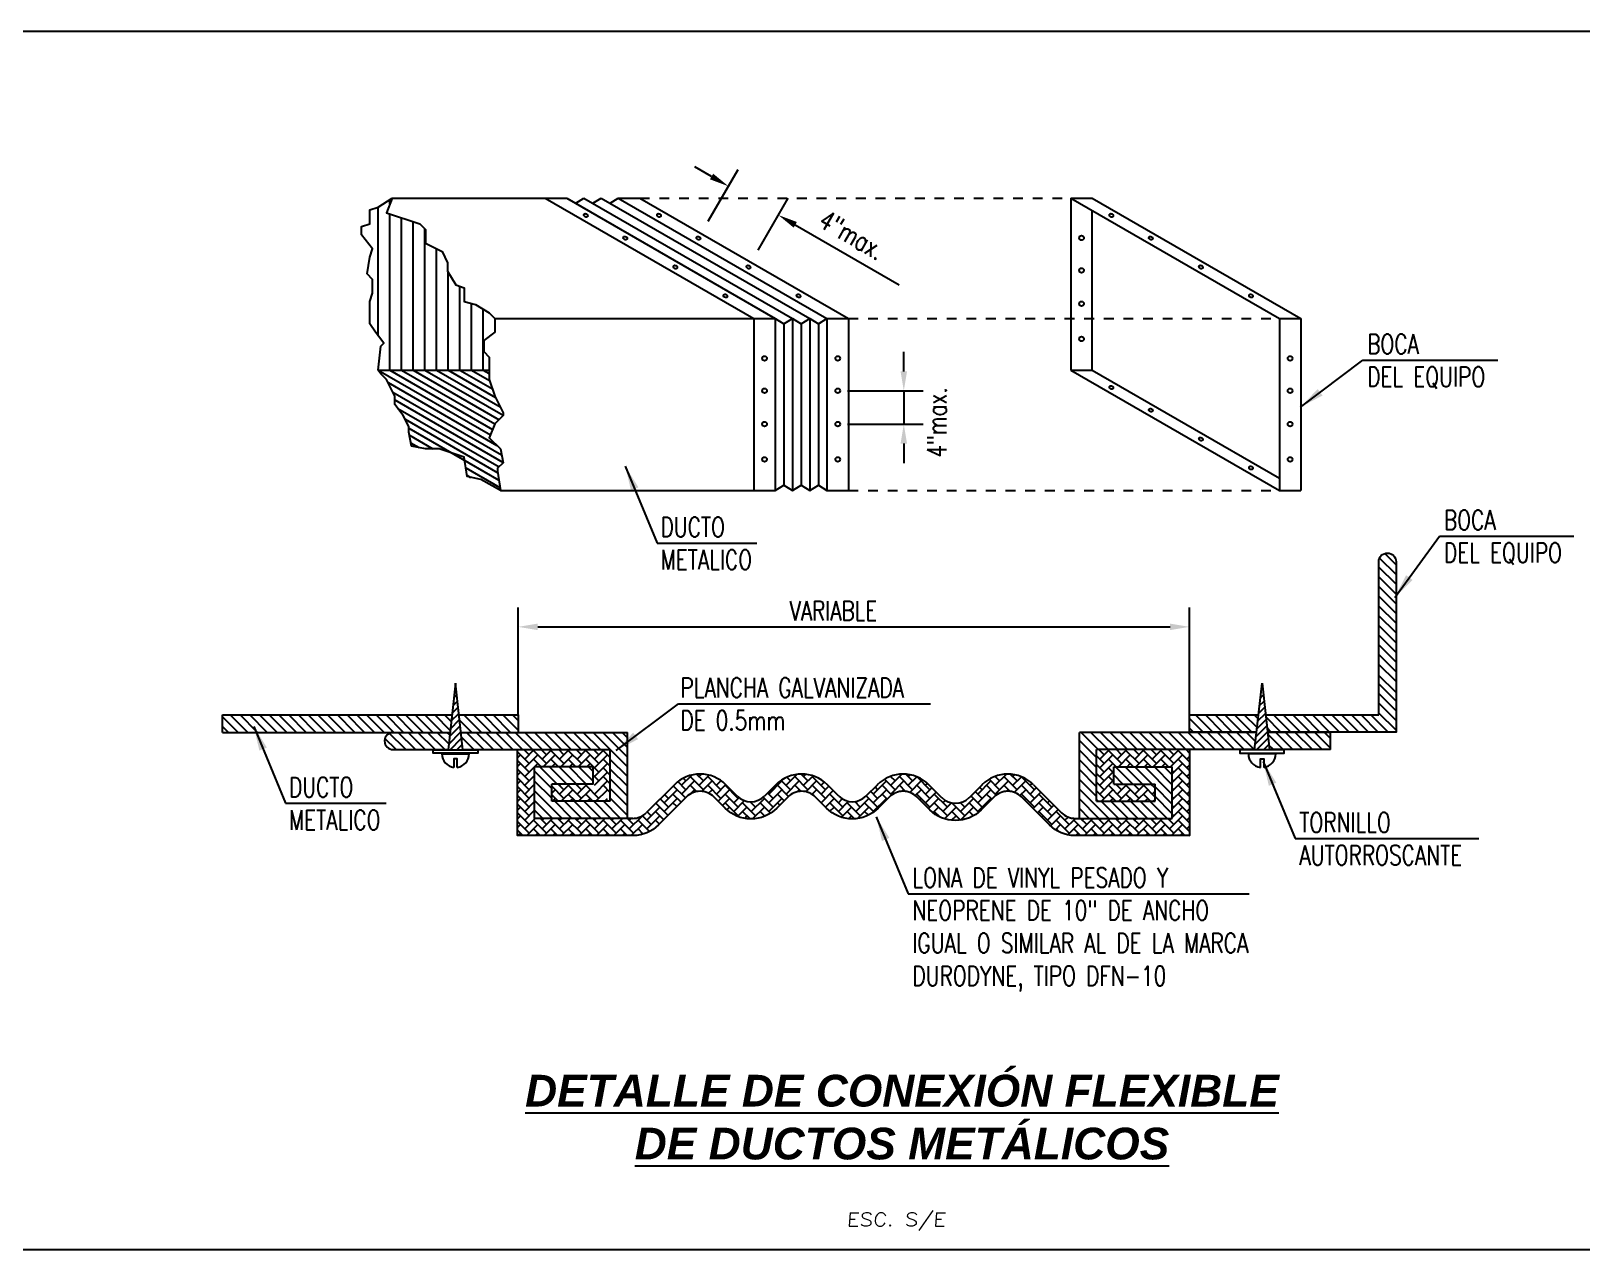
# Model space of a CAD drawing. Header units: millimetres. Extents: x 226473.3 to 226526.2, y 8187907.9 to 8187996.4.
# Drawn here: x 226498.65 to 226514.44, y 8187917.73 to 8187930.14 of the extents above; entities that cross this region are included whole.
import ezdxf

# ---------------------------------------------------------------- set-up
doc = ezdxf.new("R2010")
doc.units = ezdxf.units.MM
doc.linetypes.add('DOT2', pattern=[0.125, 0, -0.125])
doc.layers.get('0').update_dxf_attribs({"color": 250})
for name, color, linetype in [('L-03_EQUIP-ACCES', 160, 'Continuous'), ('L-04_EQ-MED-CONT', 191, 'Continuous'), ('L-06_EQ-FIN-CONT', 141, 'Continuous'), ('L12 Texto', 12, 'Continuous'), ('L3 Equipos y Ductos', 160, 'Continuous'), ('L4 Linea mediana', 191, 'Continuous'), ('L6 Linea fina', 141, 'Continuous'), ('TX-03_PRINC', 150, 'Continuous')]:
    doc.layers.add(name, color=color, linetype=linetype)
doc.styles.add('100-NOTAS', font='romans.shx', dxfattribs={"height": 0.2})
doc.styles.add('LEROY80', font='ROMANS.shx', dxfattribs={"oblique": 15})
doc.styles.add('M9_NUM-LAM', font='', dxfattribs={"height": 0.35})
doc.styles.add('P-R', font='romans.shx', dxfattribs={"width": 1.2, "oblique": 5, "height": 0.2})
doc.styles.get('M9_NUM-LAM').set_extended_font_data('Zurich UBlkEx BT')
doc.dimstyles.new('C_ARQ2', dxfattribs={"dimscale": 50, "dimtxt": 0.002, "dimasz": 0.002, "dimexe": 0.001, "dimexo": 0.0015, "dimgap": 0.0007, "dimtad": 1, "dimzin": 4, "dimdsep": 46, "dimtxsty": 'LEROY80', "dimcen": 0.0015, "dimclrd": 256, "dimclre": 256, "dimclrt": 256, "dimadec": 0, "dimazin": 0, "dimtfac": 1, "dimtix": 1, "dimtmove": 0, "dimatfit": 3, "dimfxl": 1, "dimtolj": 1, "dimtzin": 0, "dimarcsym": 0})

# ---------------------------------------------------------------- blocks, each defined once
blk = doc.blocks.new('*X16')
at = {"color": 0}
for p, q in [((34.6878, 8.2138), (34.6269, 8.2747)), ((34.6269, 8.2433), (34.6426, 8.259)), ((34.6878, 8.1685), (34.6269, 8.2294)), ((34.6878, 8.259), (34.6606, 8.2862)), ((34.6652, 8.2364), (34.715, 8.2862)), ((34.6652, 8.2816), (34.6698, 8.2862)), ((34.6652, 8.1911), (34.7331, 8.259)), ((34.7783, 8.2138), (34.7105, 8.2816)), ((34.75, 8.1968), (34.7105, 8.2364)), ((34.7783, 8.259), (34.7512, 8.2862)), ((34.7557, 8.2364), (34.8055, 8.2862)), ((34.7557, 8.2816), (34.7603, 8.2862)), ((34.7614, 8.1968), (34.8236, 8.259)), ((34.8688, 8.2138), (34.801, 8.2816)), ((34.8405, 8.1968), (34.801, 8.2364)), ((34.8688, 8.259), (34.8417, 8.2862)), ((34.8462, 8.2364), (34.896, 8.2862)), ((34.8462, 8.2816), (34.8508, 8.2862)), ((34.8519, 8.1968), (34.9141, 8.259)), ((34.9594, 8.2138), (34.8915, 8.2816)), ((34.931, 8.1968), (34.8915, 8.2364)), ((34.9594, 8.259), (34.9322, 8.2862)), ((34.9367, 8.2364), (34.9865, 8.2862)), ((34.9367, 8.2816), (34.9413, 8.2862)), ((34.9424, 8.1968), (35.0046, 8.259)), ((35.0499, 8.2138), (34.982, 8.2816)), ((35.0499, 8.1685), (34.982, 8.2364)), ((35.0499, 8.259), (35.0227, 8.2862)), ((35.0272, 8.2364), (35.0771, 8.2862)), ((35.0272, 8.2816), (35.0318, 8.2862)), ((35.0272, 8.1911), (35.0951, 8.259)), ((35.1095, 8.2446), (35.0725, 8.2816)), ((35.1095, 8.1994), (35.0725, 8.2364)), ((37.6746, 8.2138), (37.6352, 8.2532)), ((37.6746, 8.259), (37.6475, 8.2862)), ((37.652, 8.2816), (37.6566, 8.2862)), ((37.652, 8.2364), (37.7018, 8.2862)), ((37.652, 8.1911), (37.7199, 8.259)), ((37.7652, 8.2138), (37.6973, 8.2816)), ((37.7368, 8.1968), (37.6973, 8.2364)), ((37.7652, 8.259), (37.738, 8.2862)), ((37.7425, 8.2816), (37.7471, 8.2862)), ((37.7425, 8.2364), (37.7923, 8.2862)), ((37.7482, 8.1968), (37.8104, 8.259)), ((37.8557, 8.2138), (37.7878, 8.2816)), ((37.8273, 8.1968), (37.7878, 8.2364)), ((37.8557, 8.259), (37.8285, 8.2862)), ((37.833, 8.2816), (37.8376, 8.2862)), ((37.833, 8.2364), (37.8829, 8.2862)), ((37.8387, 8.1968), (37.9009, 8.259)), ((37.9462, 8.2138), (37.8783, 8.2816)), ((37.9179, 8.1968), (37.8783, 8.2364)), ((37.9462, 8.259), (37.919, 8.2862)), ((37.9236, 8.2816), (37.9281, 8.2862)), ((37.9236, 8.2364), (37.9734, 8.2862)), ((37.9292, 8.1968), (37.9914, 8.259)), ((38.0367, 8.2138), (37.9688, 8.2816)), ((38.0084, 8.1968), (37.9688, 8.2364)), ((38.0367, 8.259), (38.0095, 8.2862)), ((38.0141, 8.2816), (38.0186, 8.2862)), ((38.0141, 8.2364), (38.0639, 8.2862)), ((38.0198, 8.1968), (38.0819, 8.259)), ((38.1178, 8.2232), (38.0593, 8.2816)), ((38.1178, 8.1779), (38.0593, 8.2364)), ((38.1178, 8.2684), (38.1, 8.2862)), ((38.1046, 8.2816), (38.1091, 8.2862)), ((38.1046, 8.2364), (38.1178, 8.2496)), ((34.6269, 8.1981), (34.6426, 8.2138)), ((34.6878, 8.1232), (34.6269, 8.1842)), ((34.6269, 8.1528), (34.6426, 8.1685)), ((34.6878, 8.078), (34.6269, 8.1389)), ((34.6652, 8.1459), (34.7331, 8.2138)), ((34.6652, 8.1006), (34.7163, 8.1517)), ((34.7163, 8.1853), (34.7105, 8.1911)), ((34.7163, 8.1401), (34.7105, 8.1459)), ((34.8067, 8.1968), (34.8236, 8.2138)), ((34.8972, 8.1968), (34.9141, 8.2138)), ((34.9877, 8.1968), (35.0046, 8.2138)), ((35.0499, 8.1232), (35.0201, 8.153)), ((35.0272, 8.1459), (35.0951, 8.2138)), ((35.0272, 8.1006), (35.0951, 8.1685)), ((35.1095, 8.1541), (35.0725, 8.1911)), ((35.1095, 8.1089), (35.0725, 8.1459)), ((35.4798, 8.1006), (35.5334, 8.1542)), ((35.5024, 8.1232), (35.4882, 8.1374)), ((35.5929, 8.078), (35.525, 8.1459)), ((35.5929, 8.1232), (35.5579, 8.1582)), ((35.5703, 8.1459), (35.5834, 8.159)), ((35.5703, 8.1006), (35.623, 8.1533)), ((35.6834, 8.078), (35.6156, 8.1459)), ((36.0228, 8.1006), (36.0799, 8.1577)), ((36.0455, 8.1232), (36.0261, 8.1426)), ((36.136, 8.078), (36.0681, 8.1459)), ((36.136, 8.1232), (36.1001, 8.1591)), ((36.1134, 8.1459), (36.1253, 8.1578)), ((36.1134, 8.1006), (36.1624, 8.1497)), ((36.2265, 8.078), (36.1586, 8.1459)), ((36.5885, 8.1232), (36.5645, 8.1473)), ((36.5659, 8.1006), (36.6243, 8.159)), ((36.5659, 8.1459), (36.5689, 8.1489)), ((36.679, 8.078), (36.6112, 8.1459)), ((36.679, 8.1232), (36.6436, 8.1586)), ((36.6564, 8.1459), (36.6662, 8.1557)), ((36.6564, 8.1006), (36.7012, 8.1454)), ((36.7696, 8.078), (36.7028, 8.1447)), ((37.1316, 8.1232), (37.1077, 8.1471)), ((37.109, 8.1006), (37.1673, 8.159)), ((37.109, 8.1459), (37.1117, 8.1486)), ((37.2221, 8.078), (37.1542, 8.1459)), ((37.2221, 8.1232), (37.1867, 8.1587)), ((37.1995, 8.1459), (37.2094, 8.1558)), ((37.1995, 8.1006), (37.2444, 8.1455)), ((37.3126, 8.078), (37.2455, 8.1451)), ((37.6746, 8.1685), (37.6352, 8.208)), ((37.6746, 8.1232), (37.6352, 8.1627)), ((37.652, 8.1459), (37.7199, 8.2138)), ((37.652, 8.1006), (37.7199, 8.1685)), ((37.7245, 8.1639), (37.6973, 8.1911)), ((37.7245, 8.1186), (37.6973, 8.1459)), ((37.7935, 8.1968), (37.8104, 8.2138)), ((37.884, 8.1968), (37.9009, 8.2138)), ((37.9745, 8.1968), (37.9914, 8.2138)), ((38.0284, 8.1602), (38.0819, 8.2138)), ((38.0367, 8.1685), (38.0284, 8.1768)), ((38.0284, 8.115), (38.0819, 8.1685)), ((38.1178, 8.1326), (38.0593, 8.1911)), ((38.1178, 8.0874), (38.0593, 8.1459)), ((38.1046, 8.1911), (38.1178, 8.2043)), ((38.1046, 8.1459), (38.1178, 8.1591)), ((34.6269, 8.1076), (34.6426, 8.1232)), ((34.6878, 8.0327), (34.6269, 8.0937)), ((34.6269, 8.0623), (34.6426, 8.078)), ((34.6652, 8.0554), (34.7163, 8.1064)), ((34.6652, 8.0101), (34.7163, 8.0612)), ((34.7163, 8.0948), (34.7105, 8.1006)), ((34.7163, 8.0496), (34.7105, 8.0554)), ((34.8056, 8.1053), (34.8078, 8.1074)), ((34.8688, 8.0327), (34.8056, 8.0959)), ((34.8056, 8.06), (34.8236, 8.078)), ((34.8688, 8.078), (34.8394, 8.1074)), ((34.8462, 8.0554), (34.8983, 8.1074)), ((34.8462, 8.1006), (34.853, 8.1074)), ((34.8542, 8.0181), (34.9141, 8.078)), ((34.9594, 8.0327), (34.8915, 8.1006)), ((34.9288, 8.0181), (34.8915, 8.0554)), ((34.9594, 8.078), (34.9299, 8.1074)), ((34.9367, 8.0554), (34.9888, 8.1074)), ((34.9367, 8.1006), (34.9436, 8.1074)), ((34.9447, 8.0181), (35.0046, 8.078)), ((35.0499, 8.0327), (34.982, 8.1006)), ((35.0193, 8.0181), (34.982, 8.0554)), ((35.0272, 8.0554), (35.0951, 8.1232)), ((35.0352, 8.0181), (35.0951, 8.078)), ((35.1095, 8.0636), (35.0725, 8.1006)), ((35.3893, 8.0101), (35.4572, 8.078)), ((35.4775, 8.0124), (35.4345, 8.0554)), ((35.5001, 8.035), (35.4369, 8.0982)), ((35.5024, 8.078), (35.4607, 8.1197)), ((35.4798, 8.0554), (35.5477, 8.1232)), ((35.5577, 8.068), (35.525, 8.1006)), ((35.5256, 8.0559), (35.5477, 8.078)), ((35.5843, 8.0694), (35.6382, 8.1232)), ((35.6834, 8.0327), (35.6156, 8.1006)), ((35.6199, 8.0597), (35.6382, 8.078)), ((35.6608, 8.1006), (35.685, 8.1248)), ((35.6608, 8.0554), (35.7096, 8.1042)), ((35.669, 8.0183), (35.7287, 8.078)), ((35.6834, 8.1232), (35.6759, 8.1308)), ((35.7739, 8.0327), (35.7061, 8.1006)), ((35.7739, 7.9875), (35.7061, 8.0554)), ((35.7513, 8.0554), (35.7549, 8.0589)), ((35.955, 8.0327), (35.9267, 8.061)), ((35.9323, 8.0554), (36.0002, 8.1232)), ((35.9323, 8.0101), (36.0002, 8.078)), ((35.955, 8.078), (35.9493, 8.0836)), ((36.0352, 8.043), (35.9776, 8.1006)), ((36.0126, 8.0204), (35.9776, 8.0554)), ((36.0455, 8.078), (35.997, 8.1265)), ((36.0228, 8.0554), (36.0907, 8.1232)), ((36.0991, 8.0696), (36.0681, 8.1006)), ((36.0796, 8.0669), (36.0907, 8.078)), ((36.1253, 8.0673), (36.1812, 8.1232)), ((36.1572, 8.0539), (36.1812, 8.078)), ((36.2265, 8.0327), (36.1586, 8.1006)), ((36.168, 8.046), (36.1586, 8.0554)), ((36.2039, 8.1006), (36.2212, 8.1179)), ((36.2039, 8.0554), (36.2447, 8.0962)), ((36.2041, 8.0103), (36.2673, 8.0736)), ((36.317, 7.9875), (36.2491, 8.0554)), ((36.498, 8.0327), (36.4618, 8.069)), ((36.4754, 8.0554), (36.5433, 8.1232)), ((36.4754, 8.0101), (36.5433, 8.078)), ((36.498, 8.078), (36.4844, 8.0916)), ((36.571, 8.0502), (36.5207, 8.1006)), ((36.5476, 8.0284), (36.5207, 8.0554)), ((36.5885, 8.078), (36.5338, 8.1327)), ((36.5659, 8.0554), (36.6338, 8.1232)), ((36.6428, 8.0689), (36.6112, 8.1006)), ((36.6254, 8.0696), (36.6338, 8.078)), ((36.6647, 8.0636), (36.7243, 8.1232)), ((36.6935, 8.0472), (36.7243, 8.078)), ((36.7696, 8.0327), (36.7017, 8.1006)), ((36.7696, 7.9875), (36.7017, 8.0554)), ((36.7469, 8.1006), (36.7569, 8.1106)), ((36.7469, 8.0554), (36.7797, 8.0882)), ((36.7469, 8.0101), (36.8024, 8.0656)), ((36.8601, 7.9875), (36.7922, 8.0554)), ((37.0411, 8.0327), (37.0051, 8.0687)), ((37.0185, 8.0554), (37.0863, 8.1232)), ((37.0185, 8.0101), (37.0863, 8.078)), ((37.0411, 8.078), (37.0277, 8.0913)), ((37.1143, 8.05), (37.0637, 8.1006)), ((37.091, 8.0281), (37.0637, 8.0554)), ((37.1316, 8.078), (37.0771, 8.1325)), ((37.109, 8.0554), (37.1768, 8.1232)), ((37.1858, 8.069), (37.1542, 8.1006)), ((37.1684, 8.0696), (37.1768, 8.078)), ((37.2079, 8.0638), (37.2674, 8.1232)), ((37.2369, 8.0475), (37.2674, 8.078)), ((37.3126, 8.0327), (37.2447, 8.1006)), ((37.3126, 7.9875), (37.2447, 8.0554)), ((37.29, 8.1006), (37.3003, 8.1109)), ((37.29, 8.0554), (37.3231, 8.0885)), ((37.29, 8.0101), (37.3457, 8.0658)), ((37.4031, 7.9875), (37.3352, 8.0554)), ((37.6746, 8.078), (37.6352, 8.1175)), ((37.6746, 8.0327), (37.6352, 8.0722)), ((37.652, 8.0554), (37.7199, 8.1232)), ((37.66, 8.0181), (37.7199, 8.078)), ((37.7652, 8.0327), (37.6973, 8.1006)), ((37.7346, 8.0181), (37.6973, 8.0554)), ((37.7652, 8.078), (37.7357, 8.1074)), ((37.7425, 8.1006), (37.7494, 8.1074)), ((37.7425, 8.0554), (37.7946, 8.1074)), ((37.7505, 8.0181), (37.8104, 8.078)), ((37.8557, 8.0327), (37.7878, 8.1006)), ((37.8251, 8.0181), (37.7878, 8.0554)), ((37.8557, 8.078), (37.8262, 8.1074)), ((37.833, 8.1006), (37.8399, 8.1074)), ((37.833, 8.0554), (37.8851, 8.1074)), ((37.841, 8.0181), (37.9009, 8.078)), ((37.939, 8.0399), (37.8783, 8.1006)), ((37.9156, 8.0181), (37.8783, 8.0554)), ((37.939, 8.0851), (37.9167, 8.1074)), ((37.9236, 8.1006), (37.9304, 8.1074)), ((37.9236, 8.0554), (37.939, 8.0709)), ((38.0367, 8.1232), (38.0284, 8.1315)), ((38.0284, 8.0697), (38.0819, 8.1232)), ((38.0367, 8.078), (38.0284, 8.0863)), ((38.0284, 8.0245), (38.0819, 8.078)), ((38.1178, 8.0421), (38.0593, 8.1006)), ((38.1178, 7.9969), (38.0593, 8.0554)), ((38.1046, 8.1006), (38.1178, 8.1138)), ((38.1046, 8.0554), (38.1178, 8.0686)), ((34.6878, 7.9875), (34.6269, 8.0484)), ((34.6269, 8.017), (34.6426, 8.0327)), ((34.6878, 7.9422), (34.6269, 8.0032)), ((34.6269, 7.9718), (34.6426, 7.9875)), ((34.6652, 7.9649), (34.7163, 8.0159)), ((34.7163, 8.0043), (34.7105, 8.0101)), ((34.8383, 8.0181), (34.8056, 8.0507)), ((34.8089, 8.0181), (34.8236, 8.0327)), ((34.8994, 8.0181), (34.9141, 8.0327)), ((34.9899, 8.0181), (35.0046, 8.0327)), ((35.0805, 8.0181), (35.0951, 8.0327)), ((35.2988, 7.9196), (35.3667, 7.9875)), ((35.4096, 7.9445), (35.3464, 8.0077)), ((35.4119, 7.9875), (35.369, 8.0303)), ((35.3893, 7.9649), (35.4572, 8.0327)), ((35.4119, 8.0327), (35.3917, 8.053)), ((35.4549, 7.9898), (35.4345, 8.0101)), ((35.6917, 7.9957), (35.7287, 8.0327)), ((35.7739, 7.9422), (35.7061, 8.0101)), ((35.7146, 7.9734), (35.7287, 7.9875)), ((35.7513, 8.0101), (35.778, 8.0368)), ((35.7513, 7.9649), (35.8073, 8.0209)), ((35.7708, 7.9391), (35.8192, 7.9875)), ((35.8645, 7.9422), (35.7966, 8.0101)), ((35.8645, 7.9875), (35.8364, 8.0155)), ((35.8418, 7.9649), (35.9097, 8.0327)), ((35.8418, 8.0101), (35.8475, 8.0158)), ((35.8485, 7.9263), (35.9097, 7.9875)), ((35.9415, 7.9557), (35.8871, 8.0101)), ((35.955, 7.9875), (35.9038, 8.0386)), ((35.9323, 7.9649), (36.0002, 8.0327)), ((35.9899, 7.9978), (35.9776, 8.0101)), ((36.2267, 7.9877), (36.2717, 8.0327)), ((36.317, 7.9422), (36.2491, 8.0101)), ((36.2504, 7.9661), (36.2717, 7.9875)), ((36.2944, 8.0101), (36.3145, 8.0302)), ((36.2944, 7.9649), (36.347, 8.0175)), ((36.3097, 7.9349), (36.3623, 7.9875)), ((36.4075, 7.9422), (36.3396, 8.0101)), ((36.4075, 7.9875), (36.3788, 8.0162)), ((36.3849, 7.9649), (36.4528, 8.0327)), ((36.3849, 8.0101), (36.394, 8.0192)), ((36.3932, 7.9279), (36.4528, 7.9875)), ((36.4781, 7.9622), (36.4301, 8.0101)), ((36.498, 7.9875), (36.4391, 8.0464)), ((36.4754, 7.9649), (36.5433, 8.0327)), ((36.525, 8.0058), (36.5207, 8.0101)), ((36.7165, 8.025), (36.7243, 8.0327)), ((36.7618, 7.9797), (36.8148, 8.0327)), ((36.7854, 7.9581), (36.8148, 7.9875)), ((36.8601, 7.9422), (36.7922, 8.0101)), ((36.8374, 8.0101), (36.8495, 8.0222)), ((36.8374, 7.9649), (36.8818, 8.0093)), ((36.8446, 7.9267), (36.9053, 7.9875)), ((36.9506, 7.9422), (36.884, 8.0088)), ((36.9506, 7.9875), (36.9276, 8.0105)), ((36.9279, 7.9649), (36.9958, 8.0327)), ((36.9279, 8.0101), (36.9285, 8.0107)), ((36.9279, 7.9196), (36.9958, 7.9875)), ((37.0224, 7.9609), (36.9732, 8.0101)), ((37.0411, 7.9875), (36.9825, 8.0461)), ((37.0185, 7.9649), (37.0863, 8.0327)), ((37.0683, 8.0055), (37.0637, 8.0101)), ((37.2599, 8.0253), (37.2674, 8.0327)), ((37.3051, 7.98), (37.3579, 8.0327)), ((37.3278, 7.9574), (37.3579, 7.9875)), ((37.4031, 7.9422), (37.3352, 8.0101)), ((37.3805, 8.0101), (37.391, 8.0206)), ((37.3805, 7.9649), (37.4136, 7.998)), ((37.3805, 7.9196), (37.4362, 7.9753)), ((37.6441, 8.0181), (37.6352, 8.027)), ((37.7052, 8.0181), (37.7199, 8.0327)), ((37.7957, 8.0181), (37.8104, 8.0327)), ((37.8863, 8.0181), (37.9009, 8.0327)), ((37.9315, 8.0181), (37.939, 8.0256)), ((38.0367, 8.0327), (38.0284, 8.041)), ((38.0284, 7.9792), (38.0819, 8.0327)), ((38.0367, 7.9875), (38.0284, 7.9957)), ((38.0284, 7.934), (38.0819, 7.9875)), ((38.1178, 7.9516), (38.0593, 8.0101)), ((38.1046, 8.0101), (38.1178, 8.0233)), ((38.1046, 7.9649), (38.1178, 7.9781)), ((34.6878, 7.897), (34.6269, 7.9579)), ((34.6269, 7.9265), (34.6426, 7.9422)), ((34.6878, 7.8517), (34.6269, 7.9127)), ((34.6269, 7.8813), (34.6426, 7.897)), ((34.6652, 7.9196), (34.7163, 7.9707)), ((34.6652, 7.8743), (34.7196, 7.9287)), ((34.6754, 7.8393), (34.7331, 7.897)), ((34.7163, 7.9591), (34.7105, 7.9649)), ((34.7783, 7.8517), (34.7105, 7.9196)), ((34.7783, 7.897), (34.7466, 7.9287)), ((34.7557, 7.8743), (34.8101, 7.9287)), ((34.7557, 7.9196), (34.7648, 7.9287)), ((34.7659, 7.8393), (34.8236, 7.897)), ((34.8688, 7.8517), (34.801, 7.9196)), ((34.8688, 7.897), (34.8371, 7.9287)), ((34.8462, 7.8743), (34.9006, 7.9287)), ((34.8462, 7.9196), (34.8553, 7.9287)), ((34.8565, 7.8393), (34.9141, 7.897)), ((34.9594, 7.8517), (34.8915, 7.9196)), ((34.9594, 7.897), (34.9276, 7.9287)), ((34.9367, 7.8743), (34.9911, 7.9287)), ((34.9367, 7.9196), (34.9458, 7.9287)), ((34.947, 7.8393), (35.0046, 7.897)), ((35.0499, 7.8517), (34.982, 7.9196)), ((35.0499, 7.897), (35.0181, 7.9287)), ((35.0272, 7.8743), (35.0816, 7.9287)), ((35.0272, 7.9196), (35.0363, 7.9287)), ((35.0375, 7.8393), (35.0951, 7.897)), ((35.1404, 7.8517), (35.0725, 7.9196)), ((35.1404, 7.897), (35.1087, 7.9287)), ((35.1178, 7.8743), (35.1721, 7.9287)), ((35.1178, 7.9196), (35.1268, 7.9287)), ((35.128, 7.8393), (35.1856, 7.897)), ((35.2309, 7.8517), (35.163, 7.9196)), ((35.2309, 7.897), (35.1992, 7.9287)), ((35.2083, 7.8743), (35.2761, 7.9421)), ((35.2083, 7.9196), (35.2174, 7.9287)), ((35.2185, 7.8393), (35.2761, 7.897)), ((35.3128, 7.8603), (35.2535, 7.9196)), ((35.3214, 7.897), (35.2762, 7.9422)), ((35.2988, 7.8743), (35.3667, 7.9422)), ((35.3214, 7.9422), (35.3012, 7.9625)), ((35.387, 7.9219), (35.344, 7.9649)), ((35.3644, 7.8992), (35.344, 7.9196)), ((35.8353, 7.9261), (35.7966, 7.9649)), ((35.8061, 7.9291), (35.8192, 7.9422)), ((35.9117, 7.9402), (35.8871, 7.9649)), ((35.9052, 7.9377), (35.9097, 7.9422)), ((36.3781, 7.9264), (36.3396, 7.9649)), ((36.3471, 7.9271), (36.3623, 7.9422)), ((36.4498, 7.9452), (36.4301, 7.9649)), ((36.821, 7.9361), (36.7922, 7.9649)), ((36.8128, 7.9402), (36.8148, 7.9422)), ((36.8819, 7.9189), (36.9053, 7.9422)), ((36.928, 7.9195), (36.8827, 7.9649)), ((36.8836, 7.9187), (36.8827, 7.9196)), ((36.9956, 7.9424), (36.9732, 7.9649)), ((37.4031, 7.897), (37.3352, 7.9649)), ((37.3504, 7.9347), (37.3579, 7.9422)), ((37.3957, 7.8896), (37.4484, 7.9422)), ((37.4212, 7.8698), (37.4484, 7.897)), ((37.4936, 7.897), (37.4257, 7.9649)), ((37.4936, 7.8517), (37.4257, 7.9196)), ((37.471, 7.9196), (37.4872, 7.9358)), ((37.471, 7.8743), (37.5254, 7.9287)), ((37.4853, 7.8434), (37.5389, 7.897)), ((37.5841, 7.8517), (37.5163, 7.9196)), ((37.5841, 7.897), (37.5524, 7.9287)), ((37.5615, 7.9196), (37.5706, 7.9287)), ((37.5615, 7.8743), (37.6159, 7.9287)), ((37.5717, 7.8393), (37.6294, 7.897)), ((37.6746, 7.8517), (37.6068, 7.9196)), ((37.6746, 7.897), (37.6429, 7.9287)), ((37.652, 7.9196), (37.6611, 7.9287)), ((37.652, 7.8743), (37.7064, 7.9287)), ((37.6623, 7.8393), (37.7199, 7.897)), ((37.7652, 7.8517), (37.6973, 7.9196)), ((37.7652, 7.897), (37.7334, 7.9287)), ((37.7425, 7.9196), (37.7516, 7.9287)), ((37.7425, 7.8743), (37.7969, 7.9287)), ((37.7528, 7.8393), (37.8104, 7.897)), ((37.8557, 7.8517), (37.7878, 7.9196)), ((37.8557, 7.897), (37.8239, 7.9287)), ((37.833, 7.9196), (37.8421, 7.9287)), ((37.833, 7.8743), (37.8874, 7.9287)), ((37.8433, 7.8393), (37.9009, 7.897)), ((37.9462, 7.8517), (37.8783, 7.9196)), ((37.9462, 7.897), (37.9145, 7.9287)), ((37.9236, 7.9196), (37.9326, 7.9287)), ((37.9236, 7.8743), (37.9779, 7.9287)), ((37.9338, 7.8393), (37.9914, 7.897)), ((38.0367, 7.8517), (37.9688, 7.9196)), ((38.0367, 7.897), (38.005, 7.9287)), ((38.0141, 7.8743), (38.0819, 7.9422)), ((38.0141, 7.9196), (38.0232, 7.9287)), ((38.0243, 7.8393), (38.0819, 7.897)), ((38.0367, 7.9422), (38.0284, 7.9505)), ((38.1178, 7.9064), (38.0593, 7.9649)), ((38.1178, 7.8611), (38.0593, 7.9196)), ((38.1046, 7.9196), (38.1178, 7.9328)), ((34.655, 7.8393), (34.6269, 7.8674)), ((34.6302, 7.8393), (34.6426, 7.8517)), ((34.7455, 7.8393), (34.7105, 7.8743)), ((34.7207, 7.8393), (34.7331, 7.8517)), ((34.836, 7.8393), (34.801, 7.8743)), ((34.8112, 7.8393), (34.8236, 7.8517)), ((34.9265, 7.8393), (34.8915, 7.8743)), ((34.9017, 7.8393), (34.9141, 7.8517)), ((35.017, 7.8393), (34.982, 7.8743)), ((34.9922, 7.8393), (35.0046, 7.8517)), ((35.1075, 7.8393), (35.0725, 7.8743)), ((35.0827, 7.8393), (35.0951, 7.8517)), ((35.198, 7.8393), (35.163, 7.8743)), ((35.1732, 7.8393), (35.1856, 7.8517)), ((35.2805, 7.8473), (35.2535, 7.8743)), ((35.2686, 7.8441), (35.2761, 7.8517)), ((37.442, 7.8581), (37.4257, 7.8743)), ((37.5513, 7.8393), (37.5163, 7.8743)), ((37.5265, 7.8393), (37.5389, 7.8517)), ((37.6418, 7.8393), (37.6068, 7.8743)), ((37.617, 7.8393), (37.6294, 7.8517)), ((37.7323, 7.8393), (37.6973, 7.8743)), ((37.7075, 7.8393), (37.7199, 7.8517)), ((37.8228, 7.8393), (37.7878, 7.8743)), ((37.798, 7.8393), (37.8104, 7.8517)), ((37.9133, 7.8393), (37.8783, 7.8743)), ((37.8885, 7.8393), (37.9009, 7.8517)), ((38.0038, 7.8393), (37.9688, 7.8743)), ((37.979, 7.8393), (37.9914, 7.8517)), ((38.0943, 7.8393), (38.0593, 7.8743)), ((38.0695, 7.8393), (38.0819, 7.8517)), ((38.1046, 7.8743), (38.1178, 7.8876)), ((38.1148, 7.8393), (38.1178, 7.8423))]:
    blk.add_line(p, q, dxfattribs=at)

msp = doc.modelspace()

# ---------------------------------------------------------------- hatches: boundary and pattern name
at = {"layer": 'L-04_EQ-MED-CONT'}
h = msp.add_hatch(dxfattribs=at)
h.set_pattern_fill('ANSI31', color=256, scale=0.396, style=0)
h.set_pattern_definition([(45, (226524.10215, 8187939.52858), (-0.03500179, 0.03500179), [])])
h.paths.add_polyline_path([(226502.9687, 8187923.4977), (226502.8934, 8187922.8203), (226503.044, 8187922.8203)])
h = msp.add_hatch(dxfattribs=at)
h.set_pattern_fill('ANSI31', color=256, scale=0.396, style=0)
h.set_pattern_definition([(45, (226532.31307, 8187939.52858), (-0.03500179, 0.03500179), [])])
h.paths.add_polyline_path([(226511.1796, 8187923.4977), (226511.1043, 8187922.8203), (226511.2549, 8187922.8203)])

# ---------------------------------------------------------------- linework, layer by layer
for p, q in [((226504.2757, 8187928.4374), (226506.3998, 8187927.211)), ((226504.4509, 8187928.4374), (226506.575, 8187927.211)), ((226506.3998, 8187927.211), (226506.3998, 8187925.4591)), ((226506.575, 8187927.211), (226506.575, 8187925.4591)), ((226506.3122, 8187927.1553), (226506.3122, 8187925.5149)), ((226506.4874, 8187927.1553), (226506.4874, 8187925.5149)), ((226506.6626, 8187927.1553), (226506.6626, 8187925.5149)), ((226502.9687, 8187923.4977), (226502.8934, 8187922.8203)), ((226503.044, 8187922.8203), (226502.9687, 8187923.4977)), ((226511.1043, 8187922.8203), (226511.1796, 8187923.4977)), ((226511.1796, 8187923.4977), (226511.2549, 8187922.8203)), ((226502.8299, 8187922.7777), (226503.1075, 8187922.7777)), ((226502.8894, 8187922.784), (226502.8886, 8187922.7777)), ((226503.0488, 8187922.7777), (226503.0481, 8187922.784)), ((226511.3184, 8187922.7777), (226511.0409, 8187922.7777)), ((226511.0996, 8187922.7777), (226511.1003, 8187922.784)), ((226511.259, 8187922.784), (226511.2597, 8187922.7777))]:
    msp.add_line(p, q, dxfattribs=at)
at = {"layer": 'L-04_EQ-MED-CONT', "flags": 128}
for points in [[(226504.1924, 8187928.3844), (226504.2757, 8187928.4374)], [(226504.3676, 8187928.3844), (226504.4509, 8187928.4374)], [(226504.5427, 8187928.3844), (226504.6261, 8187928.4374)], [(226506.2246, 8187927.211), (226506.3122, 8187927.1553), (226506.3998, 8187927.211), (226506.4874, 8187927.1553), (226506.575, 8187927.211), (226506.6626, 8187927.1553), (226506.7502, 8187927.211)], [(226506.2246, 8187925.4591), (226506.3122, 8187925.5149), (226506.3998, 8187925.4591), (226506.4874, 8187925.5149), (226506.575, 8187925.4591), (226506.6626, 8187925.5149), (226506.7502, 8187925.4591)]]:
    msp.add_lwpolyline(points, dxfattribs=at)
at = {"layer": 'L-04_EQ-MED-CONT'}
for points in [[(226503.1947, 8187922.8203), (226503.1947, 8187922.784), (226502.7428, 8187922.784), (226502.7428, 8187922.8203)], [(226510.9537, 8187922.8203), (226510.9537, 8187922.784), (226511.4056, 8187922.784), (226511.4056, 8187922.8203)]]:
    msp.add_lwpolyline(points, close=True, dxfattribs=at)
for points in [[(226502.9859, 8187922.64), (226502.9859, 8187922.7282), (226502.9515, 8187922.7282), (226502.9515, 8187922.64)], [(226511.1624, 8187922.64), (226511.1624, 8187922.7282), (226511.1969, 8187922.7282), (226511.1969, 8187922.64)]]:
    msp.add_lwpolyline(points, dxfattribs=at)
for centre, start, end in [((226502.9687, 8187922.7777), 180, 262.86326), ((226502.9687, 8187922.7777), 277.13674, 0), ((226511.1796, 8187922.7777), 180, 262.86326), ((226511.1796, 8187922.7777), 277.13674, 0)]:
    msp.add_arc(centre, 0.1388, start, end, dxfattribs=at)
at = {"layer": 'L-06_EQ-FIN-CONT'}
for p, q in [((226505.5753, 8187928.6575), (226505.4038, 8187928.7565)), ((226505.5405, 8187928.2013), (226505.8457, 8187928.73)), ((226502.1814, 8187927.0342), (226502.1814, 8187928.3451)), ((226506.0502, 8187927.907), (226506.3555, 8187928.4357)), ((226502.3002, 8187926.6855), (226502.3002, 8187928.2772)), ((226502.419, 8187926.6855), (226502.419, 8187928.2376)), ((226502.5378, 8187926.6855), (226502.5378, 8187928.198)), ((226506.4279, 8187928.1652), (226507.4844, 8187927.5553)), ((226502.6566, 8187926.6855), (226502.6566, 8187928.1243)), ((226502.7754, 8187926.6855), (226502.7754, 8187927.9206)), ((226502.8942, 8187926.6855), (226502.8942, 8187927.6845)), ((226503.013, 8187926.6855), (226503.013, 8187927.5396)), ((226503.1318, 8187926.6855), (226503.1318, 8187927.3646)), ((226503.2506, 8187926.6855), (226503.2506, 8187927.307)), ((226507.5324, 8187926.6731), (226507.5324, 8187926.8711)), ((226502.1814, 8187926.6855), (226503.324, 8187926.0258)), ((226502.2823, 8187926.5586), (226503.3898, 8187925.9192)), ((226502.3002, 8187926.6855), (226503.3462, 8187926.0815)), ((226502.419, 8187926.6855), (226503.3685, 8187926.1372)), ((226502.5378, 8187926.6855), (226503.4116, 8187926.1809)), ((226502.6566, 8187926.6855), (226503.4537, 8187926.2252)), ((226502.7754, 8187926.6855), (226503.4239, 8187926.311)), ((226502.8942, 8187926.6855), (226503.3757, 8187926.4074)), ((226503.013, 8187926.6855), (226503.3446, 8187926.494)), ((226503.1318, 8187926.6855), (226503.3163, 8187926.5789)), ((226503.2506, 8187926.6855), (226503.3123, 8187926.6498)), ((226502.3305, 8187926.4622), (226503.4375, 8187925.823)), ((226506.959, 8187926.4751), (226507.7304, 8187926.4751)), ((226507.5324, 8187926.4751), (226507.5324, 8187926.1355)), ((226502.351, 8187926.3818), (226503.453, 8187925.7455)), ((226502.3815, 8187926.2956), (226503.4122, 8187925.7005)), ((226502.4551, 8187926.1845), (226503.3997, 8187925.6391)), ((226502.4924, 8187926.0944), (226503.4104, 8187925.5643)), ((226506.959, 8187926.1355), (226507.7304, 8187926.1355)), ((226502.4986, 8187926.0222), (226502.7388, 8187925.8835)), ((226502.5141, 8187925.9447), (226502.5976, 8187925.8964)), ((226507.5324, 8187925.9375), (226507.5324, 8187925.7395)), ((226503.0733, 8187925.6904), (226503.4211, 8187925.4896)), ((226503.084, 8187925.6156), (226503.1227, 8187925.5933)), ((226503.6077, 8187923.1752), (226503.6077, 8187924.2691)), ((226510.4413, 8187923.1752), (226510.4413, 8187924.2691)), ((226503.8057, 8187924.0711), (226510.2433, 8187924.0711)), ((226503.5984, 8187922.8211), (226504.5444, 8187922.8211)), ((226504.5444, 8187922.2955), (226504.5444, 8187922.8211)), ((226510.4413, 8187922.8211), (226509.4952, 8187922.8211)), ((226509.4952, 8187922.2955), (226509.4952, 8187922.8211)), ((226503.7736, 8187922.1204), (226503.7736, 8187922.6459)), ((226504.3692, 8187922.6459), (226503.7736, 8187922.6459)), ((226504.3692, 8187922.4707), (226504.3692, 8187922.6459)), ((226509.6704, 8187922.6459), (226510.2661, 8187922.6459)), ((226509.6704, 8187922.4707), (226509.6704, 8187922.6459)), ((226510.2661, 8187922.1204), (226510.2661, 8187922.6459)), ((226503.9488, 8187922.2955), (226503.9488, 8187922.4707)), ((226504.3692, 8187922.4707), (226503.9488, 8187922.4707)), ((226505.1968, 8187922.4633), (226504.9113, 8187922.1778)), ((226505.8373, 8187922.3479), (226505.7219, 8187922.4633)), ((226506.23, 8187922.4633), (226506.1145, 8187922.3479)), ((226506.8704, 8187922.3479), (226506.755, 8187922.4633)), ((226507.2631, 8187922.4633), (226507.1476, 8187922.3479)), ((226507.9198, 8187922.3316), (226507.7881, 8187922.4633)), ((226508.3287, 8187922.4633), (226508.197, 8187922.3316)), ((226508.8537, 8187922.4633), (226509.1393, 8187922.1778)), ((226509.6704, 8187922.4707), (226510.0909, 8187922.4707)), ((226510.0909, 8187922.2955), (226510.0909, 8187922.4707)), ((226504.5444, 8187922.2955), (226503.9488, 8187922.2955)), ((226509.4952, 8187922.2955), (226510.0909, 8187922.2955)), ((226504.7727, 8187922.1204), (226503.7736, 8187922.1204)), ((226509.2779, 8187922.1204), (226510.2661, 8187922.1204))]:
    msp.add_line(p, q, dxfattribs=at)
at = {"layer": 'L-06_EQ-FIN-CONT', "flags": 128}
for points in [[(226510.4413, 8187922.8211), (226510.4413, 8187921.9452), (226509.2718, 8187921.9452, -0.194693), (226509.0153, 8187922.0539), (226508.7298, 8187922.3394, 0.4142136), (226508.4526, 8187922.3394), (226508.3209, 8187922.2077, -0.4142136), (226507.7959, 8187922.2077), (226507.6642, 8187922.3394, 0.4142136), (226507.387, 8187922.3394), (226507.2715, 8187922.2239, -0.4142136), (226506.7465, 8187922.2239), (226506.6311, 8187922.3394, 0.4142136), (226506.3539, 8187922.3394), (226506.2384, 8187922.2239, -0.4142136), (226505.7134, 8187922.2239), (226505.5979, 8187922.3394, 0.4142136), (226505.3207, 8187922.3394), (226505.0352, 8187922.0539, -0.194693), (226504.7787, 8187921.9452), (226503.5984, 8187921.9452), (226503.5984, 8187922.8211)], [(226505.7219, 8187922.4633, 0.4142136), (226505.1968, 8187922.4633)]]:
    msp.add_lwpolyline(points, format="xyb", dxfattribs=at)
at = {"layer": 'L-06_EQ-FIN-CONT'}
for centre, radius, start, end in [((226506.4925, 8187922.2008), 0.3713, 45, 135), ((226507.5256, 8187922.2008), 0.3713, 45, 135), ((226508.5912, 8187922.2008), 0.3713, 45, 135), ((226505.9759, 8187922.4865), 0.196, 225, 315), ((226507.009, 8187922.4865), 0.196, 225, 315), ((226508.0584, 8187922.4702), 0.196, 225, 315), ((226504.7727, 8187922.3164), 0.196, 270, 315), ((226509.2779, 8187922.3164), 0.196, 225, 270)]:
    msp.add_arc(centre, radius, start, end, dxfattribs=at)
for points in [[(226505.5918, 8187928.6861), (226505.5588, 8187928.629), (226505.7467, 8187928.5585)], [(226506.4444, 8187928.1938), (226506.4114, 8187928.1366), (226506.2565, 8187928.2642)], [(226507.4994, 8187926.6731), (226507.5654, 8187926.6731), (226507.5324, 8187926.4751)], [(226507.4994, 8187925.9375), (226507.5654, 8187925.9375), (226507.5324, 8187926.1355)], [(226503.8057, 8187924.1041), (226503.8057, 8187924.0381), (226503.6077, 8187924.0711)], [(226510.2433, 8187924.1041), (226510.2433, 8187924.0381), (226510.4413, 8187924.0711)]]:
    msp.add_solid(points, dxfattribs=at)
at = {"layer": 'L3 Equipos y Ductos'}
for p, q in [((226502.3002, 8187928.378), (226502.3002, 8187928.4227)), ((226502.3227, 8187928.4374), (226504.1005, 8187928.4374)), ((226503.8815, 8187928.4374), (226506.0056, 8187927.211)), ((226504.1005, 8187928.4374), (226506.2246, 8187927.211)), ((226504.6261, 8187928.4374), (226506.7502, 8187927.211)), ((226504.6261, 8187928.4374), (226504.8451, 8187928.4374)), ((226504.8451, 8187928.4374), (226506.9692, 8187927.211)), ((226509.2319, 8187928.4374), (226511.356, 8187927.211)), ((226509.2319, 8187928.4374), (226509.2319, 8187926.6855)), ((226509.2319, 8187928.4374), (226509.4509, 8187928.4374)), ((226509.4509, 8187928.4374), (226511.575, 8187927.211)), ((226509.4509, 8187926.6855), (226509.4509, 8187928.311)), ((226503.3689, 8187927.211), (226506.2246, 8187927.211)), ((226506.0056, 8187927.211), (226506.0056, 8187925.4591)), ((226506.2246, 8187927.211), (226506.2246, 8187925.4591)), ((226506.7502, 8187927.211), (226506.7502, 8187925.4591)), ((226506.7502, 8187927.211), (226506.9692, 8187927.211)), ((226506.9692, 8187927.211), (226506.9692, 8187925.4591)), ((226511.356, 8187927.211), (226511.356, 8187925.4591)), ((226511.356, 8187927.211), (226511.575, 8187927.211)), ((226511.575, 8187927.211), (226511.575, 8187925.4591)), ((226502.1814, 8187926.6855), (226503.3123, 8187926.6855)), ((226509.2319, 8187926.6855), (226511.356, 8187925.4591)), ((226509.2319, 8187926.6855), (226509.4509, 8187926.6855)), ((226509.4509, 8187926.6855), (226511.356, 8187925.5856)), ((226503.4254, 8187925.4591), (226506.2246, 8187925.4591)), ((226506.7502, 8187925.4591), (226506.9692, 8187925.4591)), ((226511.356, 8187925.4591), (226511.575, 8187925.4591)), ((226512.5436, 8187924.5046), (226512.3684, 8187924.6798)), ((226512.5436, 8187924.6037), (226512.3764, 8187924.7709)), ((226512.5436, 8187924.7028), (226512.4287, 8187924.8177)), ((226512.5436, 8187924.4055), (226512.3684, 8187924.5807)), ((226512.5436, 8187924.3064), (226512.3684, 8187924.4816)), ((226512.5436, 8187924.2073), (226512.3684, 8187924.3825)), ((226512.5436, 8187924.1082), (226512.3684, 8187924.2834)), ((226512.5436, 8187924.0091), (226512.3684, 8187924.1843)), ((226512.5436, 8187923.91), (226512.3684, 8187924.0852)), ((226512.5436, 8187923.8109), (226512.3684, 8187923.9861)), ((226512.5436, 8187923.7118), (226512.3684, 8187923.887)), ((226512.5436, 8187923.6127), (226512.3684, 8187923.7879)), ((226512.5436, 8187923.5136), (226512.3684, 8187923.6888)), ((226512.5436, 8187923.401), (226512.3684, 8187923.5762)), ((226512.5436, 8187923.3155), (226512.3684, 8187923.4907)), ((226512.5436, 8187923.2163), (226512.3684, 8187923.3915)), ((226512.5436, 8187923.1172), (226512.3684, 8187923.2924)), ((226500.5954, 8187923.1752), (226502.9328, 8187923.1752)), ((226500.5954, 8187922.9963), (226500.5954, 8187923.1752)), ((226500.7517, 8187923), (226500.5954, 8187923.1563)), ((226500.8508, 8187923), (226500.6756, 8187923.1752)), ((226500.9499, 8187923), (226500.7747, 8187923.1752)), ((226501.049, 8187923), (226500.8738, 8187923.1752)), ((226501.1481, 8187923), (226500.9729, 8187923.1752)), ((226501.2472, 8187923), (226501.072, 8187923.1752)), ((226501.3463, 8187923), (226501.1712, 8187923.1752)), ((226501.4454, 8187923), (226501.2703, 8187923.1752)), ((226501.5446, 8187923), (226501.3694, 8187923.1752)), ((226501.6437, 8187923), (226501.4685, 8187923.1752)), ((226501.7428, 8187923), (226501.5676, 8187923.1752)), ((226501.8419, 8187923), (226501.6667, 8187923.1752)), ((226501.941, 8187923), (226501.7658, 8187923.1752)), ((226502.0401, 8187923), (226501.8649, 8187923.1752)), ((226502.1392, 8187923), (226501.964, 8187923.1752)), ((226502.2383, 8187923), (226502.0631, 8187923.1752)), ((226502.3374, 8187923), (226502.1622, 8187923.1752)), ((226502.4365, 8187923), (226502.2613, 8187923.1752)), ((226502.5356, 8187923), (226502.3604, 8187923.1752)), ((226502.6347, 8187923), (226502.4595, 8187923.1752)), ((226502.7338, 8187923), (226502.5586, 8187923.1752)), ((226502.8329, 8187923), (226502.6577, 8187923.1752)), ((226502.9152, 8187923.0168), (226502.7568, 8187923.1752)), ((226502.9252, 8187923.106), (226502.8559, 8187923.1752)), ((226503.0046, 8187923.1752), (226503.6077, 8187923.1752)), ((226503.1339, 8187922.9963), (226503.0108, 8187923.1195)), ((226503.233, 8187922.9963), (226503.0541, 8187923.1752)), ((226503.3284, 8187923), (226503.1532, 8187923.1752)), ((226503.4275, 8187923), (226503.2523, 8187923.1752)), ((226503.5266, 8187923), (226503.3514, 8187923.1752)), ((226503.6077, 8187923.0181), (226503.4505, 8187923.1752)), ((226503.6077, 8187923.1172), (226503.5496, 8187923.1752)), ((226503.6077, 8187923.1752), (226503.6077, 8187923)), ((226510.5795, 8187923), (226510.4413, 8187923.1383)), ((226510.6786, 8187923), (226510.5035, 8187923.1752)), ((226510.7777, 8187923), (226510.6026, 8187923.1752)), ((226510.8769, 8187923), (226510.7017, 8187923.1752)), ((226510.976, 8187923), (226510.8008, 8187923.1752)), ((226511.0751, 8187923), (226510.8999, 8187923.1752)), ((226511.1293, 8187923.0449), (226510.999, 8187923.1752)), ((226511.1392, 8187923.1341), (226511.0981, 8187923.1752)), ((226511.3724, 8187923), (226511.2178, 8187923.1546)), ((226511.4715, 8187923), (226511.2963, 8187923.1752)), ((226511.5706, 8187923), (226511.3954, 8187923.1752)), ((226511.6697, 8187923), (226511.4945, 8187923.1752)), ((226511.7688, 8187923), (226511.5936, 8187923.1752)), ((226511.8679, 8187923), (226511.6927, 8187923.1752)), ((226511.967, 8187923), (226511.7918, 8187923.1752)), ((226512.0661, 8187923), (226511.8909, 8187923.1752)), ((226512.1652, 8187923), (226511.99, 8187923.1752)), ((226512.2643, 8187923), (226512.0891, 8187923.1752)), ((226512.3634, 8187923), (226512.1882, 8187923.1752)), ((226512.4625, 8187923), (226512.2873, 8187923.1752)), ((226512.5436, 8187923.0181), (226512.3684, 8187923.1933)), ((226500.6526, 8187923), (226500.5954, 8187923.0572)), ((226500.5954, 8187922.9963), (226502.913, 8187922.9963)), ((226502.3635, 8187922.8211), (226502.2503, 8187922.9343)), ((226502.4626, 8187922.8211), (226502.2874, 8187922.9963)), ((226502.5617, 8187922.8211), (226502.3865, 8187922.9963)), ((226502.6608, 8187922.8211), (226502.4856, 8187922.9963)), ((226502.7599, 8187922.8211), (226502.5847, 8187922.9963)), ((226502.859, 8187922.8211), (226502.6838, 8187922.9963)), ((226502.8999, 8187922.8793), (226502.7829, 8187922.9963)), ((226502.9099, 8187922.9685), (226502.882, 8187922.9963)), ((226503.0245, 8187922.9963), (226504.7196, 8187922.9963)), ((226503.1563, 8187922.8211), (226503.0299, 8187922.9475)), ((226503.2554, 8187922.8211), (226503.0802, 8187922.9963)), ((226503.3545, 8187922.8211), (226503.1793, 8187922.9963)), ((226503.4536, 8187922.8211), (226503.2784, 8187922.9963)), ((226503.5527, 8187922.8211), (226503.3775, 8187922.9963)), ((226503.6518, 8187922.8211), (226503.4766, 8187922.9963)), ((226503.7509, 8187922.8211), (226503.5757, 8187922.9963)), ((226503.85, 8187922.8211), (226503.6748, 8187922.9963)), ((226503.9491, 8187922.8211), (226503.7739, 8187922.9963)), ((226504.0482, 8187922.8211), (226503.873, 8187922.9963)), ((226504.1473, 8187922.8211), (226503.9721, 8187922.9963)), ((226504.2464, 8187922.8211), (226504.0712, 8187922.9963)), ((226504.3455, 8187922.8211), (226504.1704, 8187922.9963)), ((226504.4446, 8187922.8211), (226504.2695, 8187922.9963)), ((226504.5438, 8187922.8211), (226504.3686, 8187922.9963)), ((226504.7196, 8187922.7444), (226504.4677, 8187922.9963)), ((226504.7196, 8187922.8435), (226504.5668, 8187922.9963)), ((226504.7196, 8187922.9426), (226504.6659, 8187922.9963)), ((226504.7196, 8187922.1204), (226504.7196, 8187922.9963)), ((226511.1239, 8187922.9963), (226509.32, 8187922.9963)), ((226509.32, 8187922.1204), (226509.32, 8187922.9963)), ((226509.5124, 8187922.8211), (226509.3372, 8187922.9963)), ((226509.6115, 8187922.8211), (226509.4363, 8187922.9963)), ((226509.7106, 8187922.8211), (226509.5354, 8187922.9963)), ((226509.8097, 8187922.8211), (226509.6345, 8187922.9963)), ((226509.9088, 8187922.8211), (226509.7336, 8187922.9963)), ((226510.0079, 8187922.8211), (226509.8327, 8187922.9963)), ((226510.107, 8187922.8211), (226509.9318, 8187922.9963)), ((226510.2061, 8187922.8211), (226510.0309, 8187922.9963)), ((226510.3052, 8187922.8211), (226510.1301, 8187922.9963)), ((226510.4043, 8187922.8211), (226510.2292, 8187922.9963)), ((226510.5035, 8187922.8211), (226510.3283, 8187922.9963)), ((226510.6026, 8187922.8211), (226510.4274, 8187922.9963)), ((226510.4804, 8187923), (226510.4413, 8187923.0392)), ((226510.7017, 8187922.8211), (226510.5265, 8187922.9963)), ((226510.8008, 8187922.8211), (226510.6256, 8187922.9963)), ((226510.8999, 8187922.8211), (226510.7247, 8187922.9963)), ((226510.999, 8187922.8211), (226510.8238, 8187922.9963)), ((226511.0981, 8187922.8211), (226510.9229, 8187922.9963)), ((226511.1137, 8187922.9046), (226511.022, 8187922.9963)), ((226511.2733, 8187923), (226511.2302, 8187923.0431)), ((226511.8778, 8187922.9963), (226511.2354, 8187922.9963)), ((226511.3954, 8187922.8211), (226511.2373, 8187922.9792)), ((226511.4945, 8187922.8211), (226511.3193, 8187922.9963)), ((226511.5936, 8187922.8211), (226511.4184, 8187922.9963)), ((226511.6927, 8187922.8211), (226511.5175, 8187922.9963)), ((226511.7918, 8187922.8211), (226511.6166, 8187922.9963)), ((226511.8778, 8187922.8342), (226511.7157, 8187922.9963)), ((226511.8778, 8187922.9333), (226511.8148, 8187922.9963)), ((226511.8778, 8187922.8211), (226511.8778, 8187922.9963)), ((226502.3341, 8187922.8211), (226502.8935, 8187922.8211)), ((226503.0439, 8187922.8211), (226503.5984, 8187922.8211)), ((226504.7196, 8187922.6453), (226504.5444, 8187922.8205)), ((226509.4952, 8187922.7392), (226509.32, 8187922.9144)), ((226509.4952, 8187922.6401), (226509.32, 8187922.8153)), ((226511.1044, 8187922.8211), (226510.4413, 8187922.8211)), ((226511.2963, 8187922.8211), (226511.2497, 8187922.8677)), ((226511.8778, 8187922.8211), (226511.2549, 8187922.8211)), ((226504.0022, 8187922.4707), (226503.827, 8187922.6459)), ((226504.1013, 8187922.4707), (226503.9261, 8187922.6459)), ((226504.2004, 8187922.4707), (226504.0252, 8187922.6459)), ((226504.2995, 8187922.4707), (226504.1243, 8187922.6459)), ((226504.3692, 8187922.5001), (226504.2234, 8187922.6459)), ((226504.3692, 8187922.5992), (226504.3225, 8187922.6459)), ((226504.7196, 8187922.5462), (226504.5444, 8187922.7214)), ((226504.7196, 8187922.4471), (226504.5444, 8187922.6223)), ((226509.4952, 8187922.541), (226509.32, 8187922.7162)), ((226509.4952, 8187922.4419), (226509.32, 8187922.6171)), ((226509.8628, 8187922.4707), (226509.6876, 8187922.6459)), ((226509.9619, 8187922.4707), (226509.7867, 8187922.6459)), ((226510.061, 8187922.4707), (226509.8858, 8187922.6459)), ((226510.2661, 8187922.3648), (226509.9849, 8187922.6459)), ((226510.2661, 8187922.4639), (226510.084, 8187922.6459)), ((226510.2661, 8187922.563), (226510.1831, 8187922.6459)), ((226503.9488, 8187922.4251), (226503.7736, 8187922.6003)), ((226503.9488, 8187922.326), (226503.7736, 8187922.5012)), ((226504.7196, 8187922.348), (226504.5444, 8187922.5232)), ((226509.4952, 8187922.3428), (226509.32, 8187922.518)), ((226509.7637, 8187922.4707), (226509.6704, 8187922.564)), ((226504.0553, 8187922.1204), (226503.7736, 8187922.4021)), ((226503.9562, 8187922.1204), (226503.7736, 8187922.303)), ((226504.1544, 8187922.1204), (226503.9792, 8187922.2955)), ((226504.2535, 8187922.1204), (226504.0783, 8187922.2955)), ((226504.3526, 8187922.1204), (226504.1774, 8187922.2955)), ((226504.4517, 8187922.1204), (226504.2765, 8187922.2955)), ((226504.5508, 8187922.1204), (226504.3756, 8187922.2955)), ((226504.6499, 8187922.1204), (226504.4747, 8187922.2955)), ((226504.7196, 8187922.2489), (226504.5444, 8187922.4241)), ((226504.7196, 8187922.1498), (226504.5444, 8187922.325)), ((226509.6186, 8187922.1204), (226509.32, 8187922.4189)), ((226509.5195, 8187922.1204), (226509.32, 8187922.3198)), ((226509.7177, 8187922.1204), (226509.5425, 8187922.2955)), ((226509.8168, 8187922.1204), (226509.6416, 8187922.2955)), ((226509.9159, 8187922.1204), (226509.7407, 8187922.2955)), ((226510.015, 8187922.1204), (226509.8398, 8187922.2955)), ((226510.1141, 8187922.1204), (226509.9389, 8187922.2955)), ((226510.2132, 8187922.1204), (226510.038, 8187922.2955)), ((226510.2661, 8187922.2657), (226510.0909, 8187922.4409)), ((226510.2661, 8187922.1666), (226510.0909, 8187922.3418)), ((226503.8571, 8187922.1204), (226503.7736, 8187922.2039)), ((226509.4204, 8187922.1204), (226509.32, 8187922.2207)), ((226509.3212, 8187922.1204), (226509.32, 8187922.1216))]:
    msp.add_line(p, q, dxfattribs=at)
at = {"layer": 'L3 Equipos y Ductos', "linetype": 'DOT2', "ltscale": 0.1}
for p, q in [((226504.8451, 8187928.4374), (226509.2319, 8187928.4374)), ((226506.9692, 8187927.211), (226511.356, 8187927.211)), ((226506.9692, 8187925.4591), (226511.356, 8187925.4591))]:
    msp.add_line(p, q, dxfattribs=at)
at = {"layer": 'L3 Equipos y Ductos'}
msp.add_lwpolyline([(226502.3227, 8187928.4374), (226502.2662, 8187928.2886), (226502.6055, 8187928.1754), (226502.662, 8187928.1188), (226502.662, 8187928.0622), (226502.662, 8187927.9773), (226502.8317, 8187927.8924), (226502.8882, 8187927.7793), (226502.8882, 8187927.6944), (226502.9731, 8187927.5529), (226503.0579, 8187927.5246), (226503.0579, 8187927.3831), (226503.171, 8187927.3548), (226503.3123, 8187927.27), (226503.3689, 8187927.211), (226503.3689, 8187927.0719), (226503.2558, 8187926.987), (226503.2558, 8187926.8738), (226503.3123, 8187926.8172), (226503.3123, 8187926.6758), (226503.3123, 8187926.5909), (226503.3689, 8187926.4211), (226503.4537, 8187926.2514), (226503.4537, 8187926.2231), (226503.4254, 8187926.1948), (226503.3689, 8187926.1382), (226503.3123, 8187925.9967), (226503.4254, 8187925.8835), (226503.4537, 8187925.7421), (226503.3972, 8187925.6855), (226503.3972, 8187925.6572), (226503.4254, 8187925.4591), (226503.2275, 8187925.5723), (226503.0862, 8187925.6006), (226503.0579, 8187925.7986), (226502.8034, 8187925.8835), (226502.662, 8187925.8835), (226502.5207, 8187925.9118), (226502.4924, 8187926.0533), (226502.4924, 8187926.1099), (226502.4358, 8187926.2231), (226502.351, 8187926.3362), (226502.351, 8187926.4211), (226502.2662, 8187926.5909), (226502.2096, 8187926.6475), (226502.1814, 8187926.6855), (226502.2096, 8187926.9304), (226502.2379, 8187926.9587), (226502.1531, 8187927.0719), (226502.0966, 8187927.1568), (226502.0966, 8187927.3265), (226502.0966, 8187927.3831), (226502.1248, 8187927.468), (226502.1248, 8187927.6095), (226502.0683, 8187927.6661), (226502.0966, 8187927.8358), (226502.1248, 8187927.9207), (226502.0117, 8187928.0622), (226502.0117, 8187928.1471), (226502.0966, 8187928.1754), (226502.0966, 8187928.3168), (226502.1814, 8187928.3451)], close=True, dxfattribs=at)
msp.add_lwpolyline([(226512.3684, 8187923.1752), (226512.3684, 8187924.7344, -1), (226512.5436, 8187924.7344), (226512.5436, 8187923), (226511.235, 8187923)], format="xyb", dxfattribs=at)
for points in [[(226511.1243, 8187923), (226510.4413, 8187923), (226510.4413, 8187923.1752), (226511.1438, 8187923.1752)], [(226511.2155, 8187923.1752), (226512.3684, 8187923.1752)]]:
    msp.add_lwpolyline(points, dxfattribs=at)
for centre in [(226509.3417, 8187928.0315), (226509.3417, 8187927.7015), (226509.3417, 8187927.3619), (226509.3417, 8187927.0031), (226506.1154, 8187926.8051), (226506.86, 8187926.8051), (226511.4658, 8187926.8051), (226506.1154, 8187926.4751), (226506.86, 8187926.4751), (226511.4658, 8187926.4751), (226506.1154, 8187926.1355), (226506.86, 8187926.1355), (226511.4658, 8187926.1355), (226506.1154, 8187925.7768), (226506.86, 8187925.7768), (226511.4658, 8187925.7768)]:
    msp.add_circle(centre, 0.024, dxfattribs=at)
msp.add_arc((226502.3341, 8187922.9087), 0.0876, 90, 270, dxfattribs=at)
for centre in [(226504.2953, 8187928.2617), (226505.0399, 8187928.2617), (226509.6457, 8187928.2617), (226504.6969, 8187928.0298), (226505.4415, 8187928.0298), (226510.0473, 8187928.0298), (226505.2067, 8187927.7355), (226505.9512, 8187927.7355), (226510.557, 8187927.7355), (226505.7164, 8187927.4412), (226506.461, 8187927.4412), (226511.0668, 8187927.4412), (226509.6457, 8187926.5098), (226510.0473, 8187926.2779), (226510.557, 8187925.9836), (226511.0668, 8187925.6893)]:
    msp.add_ellipse(centre, major_axis=(-0.0182, 0.0105), ratio=0.7724448, dxfattribs=at)
at = {"layer": 'L4 Linea mediana', "ltscale": 2}
msp.add_lwpolyline([(226498.2591, 8187930.139), (226516.5795, 8187930.139), (226516.5795, 8187917.7253), (226498.2591, 8187917.7253)], close=True, dxfattribs=at)

# ---------------------------------------------------------------- block references
at = {"layer": 'L-06_EQ-FIN-CONT', "xscale": 1.9602, "yscale": 1.9602, "zscale": 1.9602}
msp.add_blockref('*X16', (226435.7228, 8187906.5785), dxfattribs=at)

# ---------------------------------------------------------------- texts
at = {"layer": 'L-03_EQUIP-ACCES', "ltscale": 1.5, "style": 'P-R', "oblique": 5, "width": 1.2}
msp.add_text('ESC. S/E', height=0.13361, dxfattribs=at).set_placement((226506.9475, 8187917.9691))
at = {"layer": 'L12 Texto', "style": '100-NOTAS', "width": 0.75}
for rotation, p in [(330, (226506.6472, 8187928.1548)), (90, (226507.9675, 8187925.7958))]:
    msp.add_text('4"max.', height=0.198, rotation=rotation, dxfattribs=at).set_placement(p)
msp.add_text('VARIABLE', height=0.198, dxfattribs=at).set_placement((226506.3692, 8187924.1361))
at = {"layer": 'L12 Texto', "char_height": 0.2, "width": 3.878571, "attachment_point": 1, "style": '100-NOTAS'}
for s, insert in [('{\\W0.75;BOCA\\PDEL EQUIPO}', (226512.2497, 8187927.051)), ('{\\W0.75;DUCTO\\PMETALICO}', (226505.0558, 8187925.1877)), ('{\\W0.75;BOCA\\PDEL EQUIPO}', (226513.031, 8187925.2589)), ('{\\W0.75;PLANCHA GALVANIZADA\\PDE 0.5mm}', (226505.2582, 8187923.5517)), ('{\\W0.75;DUCTO\\PMETALICO}', (226501.2729, 8187922.5381)), ('{\\W0.75;TORNILLO\\PAUTORROSCANTE}', (226511.5589, 8187922.1792)), ('{\\W0.75;LONA DE VINYL PESADO Y NEOPRENE DE 10" DE ANCHO IGUAL O SIMILAR AL DE LA MARCA DURODYNE, TIPO DFN-10}', (226507.6198, 8187921.6172))]:
    msp.add_mtext(s, dxfattribs=dict(at, insert=insert))
at = {"layer": 'TX-03_PRINC', "ltscale": 1.5, "insert": (226507.5142, 8187919.5095), "char_height": 0.323136, "attachment_point": 2, "style": 'M9_NUM-LAM'}
msp.add_mtext('\\pxqc;{\\fArial|b1|i1|c0|p34;\\LDETALLE DE CONEXIÓN FLEXIBLE\\PDE DUCTOS METÁLICOS}', dxfattribs=at)

# ---------------------------------------------------------------- leaders
at = {"layer": 'L-06_EQ-FIN-CONT'}
for points in [[(226511.5711, 8187926.3097), (226512.2066, 8187926.7875), (226513.5791, 8187926.7875)], [(226504.6972, 8187925.7073), (226505.0215, 8187924.9241), (226506.0368, 8187924.9241)], [(226512.5314, 8187924.3712), (226512.9879, 8187924.9953), (226514.3548, 8187924.9953)], [(226500.9144, 8187923.0578), (226501.2387, 8187922.2745), (226502.2641, 8187922.2745)], [(226511.1914, 8187922.6989), (226511.5157, 8187921.9156), (226513.3878, 8187921.9156)], [(226507.2524, 8187922.1369), (226507.5767, 8187921.3536), (226511.0499, 8187921.3536)]]:
    msp.add_leader(points, dimstyle='C_ARQ2', override={"dimasz": 0.005}, dxfattribs=at)
at = {"layer": 'L6 Linea fina'}
msp.add_leader([(226504.6026, 8187922.8103), (226505.2381, 8187923.2881), (226507.8057, 8187923.2881)], dimstyle='C_ARQ2', override={"dimasz": 0.005}, dxfattribs=at)

doc.saveas('drawing.dxf')
